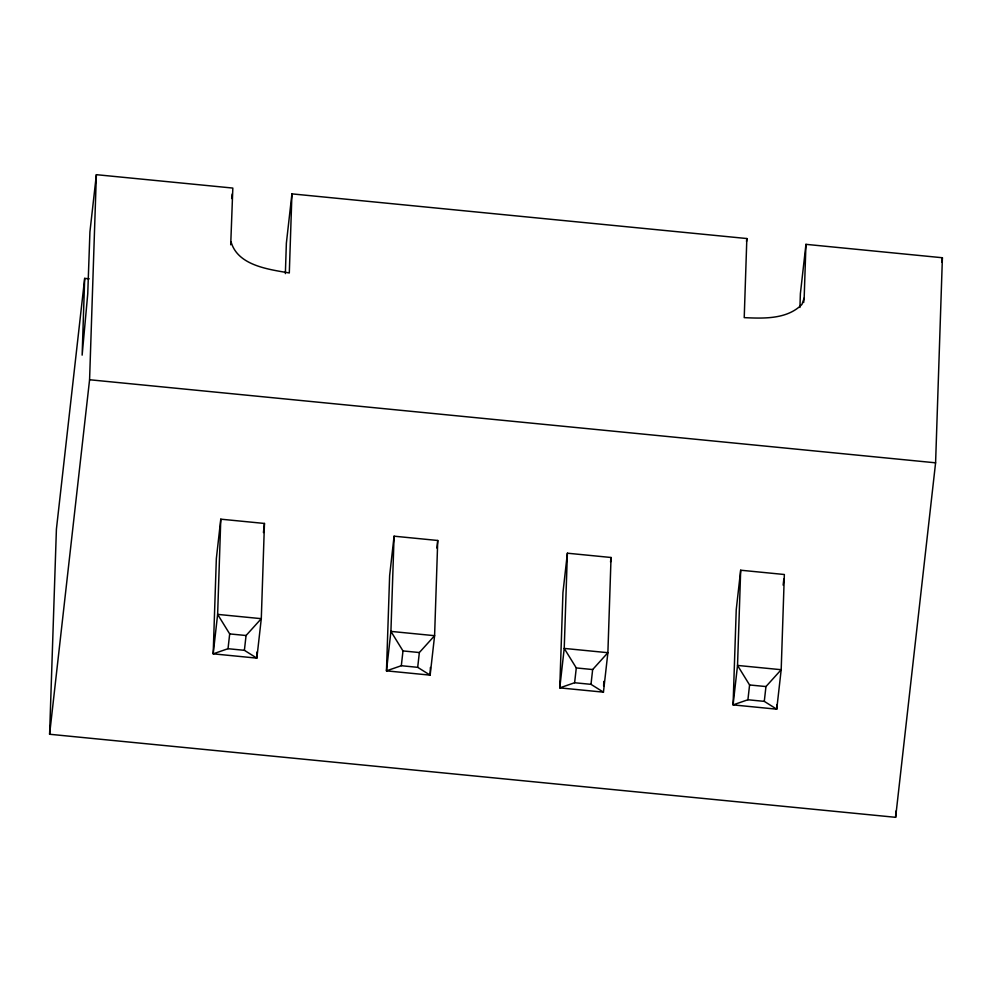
<?xml version="1.0" encoding="UTF-8"?>
<svg xmlns="http://www.w3.org/2000/svg" width="992" height="992" viewBox="0 0 992 992"><rect width="100%" height="100%" fill="white"/><g stroke="black" fill="none" stroke-linecap="round" stroke-linejoin="round"><path stroke-width="1.49" d="M799.924 307.483L800.383 293.669L805.95 244.342L942.4 257.746L935.592 462.818L895.627 817.321L49.6 734.254L56.408 529.182L84.68 278.38L89.23 278.826M84.68 278.38L82.138 355.148L87.742 293.88L89.925 231.892L96.373 174.679L232.835 188.071L230.714 244.788M49.6 734.254L89.578 379.75L96.373 174.679M220.782 519.176L217.632 614.383L213.181 653.84L256.841 658.13L261.293 618.673L264.455 523.454L220.782 519.176L216.343 558.632L213.181 653.84L228.024 648.706L244.392 650.318L256.841 658.13L257.052 651.98M285.361 273.618L286.366 243.201L291.933 193.874L746.84 238.539L744.223 317.638C763.716 318.531 787.164 319.449 801.933 304.432L804.165 298.071L805.95 244.342M291.933 193.874L289.304 272.974C268.51 269.34 237.683 265.596 231.049 241.788M394.084 536.188L390.922 631.396L386.471 670.852L430.144 675.143L434.595 635.686L437.745 540.479L394.084 536.188L389.633 575.645L386.471 670.852L401.314 665.719L417.694 667.331L430.144 675.143L430.392 667.467M567.387 553.201L564.225 648.408L559.773 687.878L603.446 692.156L607.885 652.699L611.047 557.492L567.387 553.201L562.935 592.658L559.773 687.878L574.616 682.744L590.996 684.344L603.446 692.156M603.644 686.018L603.793 681.405M740.677 570.214L737.527 665.434L733.076 704.89L776.736 709.181L781.188 669.712L784.35 574.504L740.677 570.214L736.238 609.683L733.076 704.89L747.918 699.757L764.286 701.369L776.736 709.181L776.897 704.568M895.627 817.321L895.826 811.158M231.657 198.536L232.153 194.048M228.024 648.706L229.685 633.913L217.632 614.383L261.293 618.673L246.066 635.512L244.392 650.318M263.426 532.568L264.455 523.454M401.314 665.719L402.988 650.926L390.922 631.396L434.595 635.686L419.356 652.538L417.694 667.331M436.889 548.068L437.745 540.479M574.616 682.744L576.29 667.938L564.225 648.408L607.885 652.699L592.658 669.55L590.996 684.344M610.539 562.042L611.047 557.492M746.505 241.54L746.84 238.539M747.918 699.757L749.58 684.964L737.527 665.434L781.188 669.712L765.96 686.563L764.286 701.369M803.656 302.548L804.165 298.071M783.147 585.131L783.829 579.055M941.892 262.26L942.4 257.746M89.578 379.75L935.592 462.818M229.685 633.913L246.066 635.512M402.988 650.926L419.356 652.538M576.29 667.938L592.658 669.55M749.58 684.964L765.96 686.563"/></g></svg>
